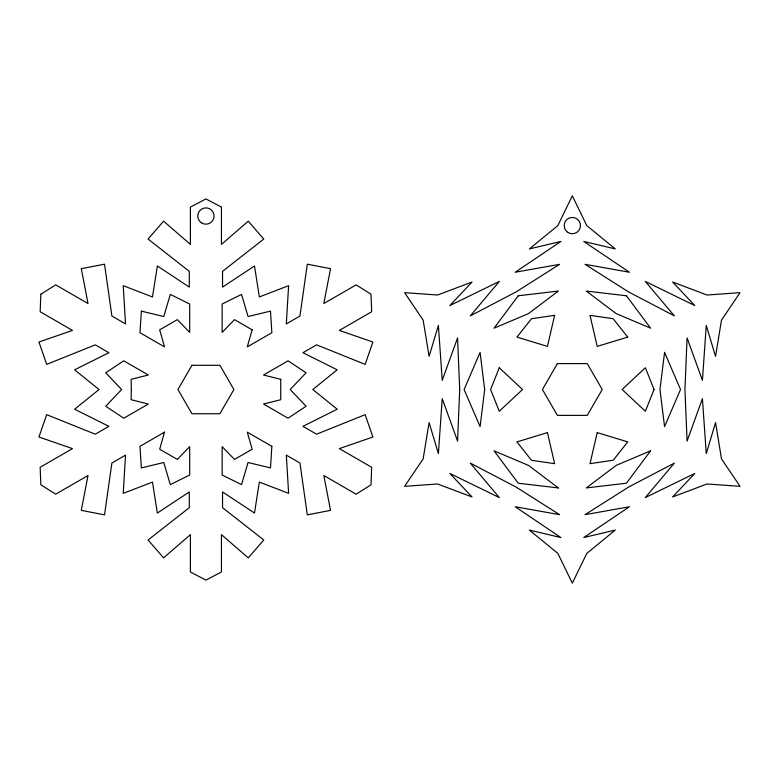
<?xml version="1.0" encoding="UTF-8"?>
<svg xmlns="http://www.w3.org/2000/svg" width="779" height="779" viewBox="0 0 779 779"><rect width="100%" height="100%" fill="white"/><g stroke="black" fill="none" stroke-linecap="round" stroke-linejoin="round"><path stroke-width="1.17" d="M131.339 389.519L131.096 399.715L148.331 404.028L123.754 418.216L105.749 406.239L121.641 389.519L105.749 372.8L123.754 360.823L148.331 375.011L131.096 379.324L131.339 389.519M280.742 379.324L280.742 399.715L263.506 404.028L288.084 418.216L306.089 406.239L290.187 389.519L306.089 372.8L288.084 360.823L263.506 375.011L280.742 379.324M40.849 294.219L40.157 311.746L72.486 330.413L38.95 342.02L46.682 364.387L95.272 344.834L108.904 352.712L74.638 369.821L99.03 389.519L74.638 409.228L108.904 426.337L95.272 434.205L46.682 414.662L38.95 437.019L72.486 448.626L40.157 467.293L40.849 484.82L55.689 494.188L88.017 475.521L81.298 510.372L104.532 514.851L111.894 462.999L125.526 455.131L123.218 493.36L152.48 482.084L157.348 513.059L189.297 491.948L189.297 507.684L148.068 539.993L163.571 557.871L190.397 534.628L190.397 571.961L205.919 580.131L221.44 571.961L221.44 534.628L248.267 557.871L263.76 539.993L222.541 507.684L222.541 491.948L254.49 513.059L259.358 482.084L288.619 493.36L286.312 455.131L299.944 462.999L307.306 514.851L330.539 510.372L323.821 475.521L356.149 494.188L370.989 484.82L371.68 467.293L339.352 448.626L372.888 437.019L365.147 414.662L316.566 434.205L302.934 426.337L337.2 409.228L312.798 389.519L337.2 369.821L302.934 352.712L316.566 344.834L365.147 364.387L372.888 342.02L339.352 330.413L371.68 311.746L370.989 294.219L356.149 284.861L323.821 303.528L330.539 268.677L307.306 264.188L299.944 316.04L286.312 323.908L288.619 285.689L259.358 296.955L254.49 265.98L222.541 287.1L222.541 271.355L263.76 239.056L248.267 221.168L221.44 244.411L221.44 207.087L205.919 198.918L190.397 207.087L190.397 244.411L163.571 221.168L148.068 239.056L189.297 271.355L189.297 287.1L157.348 265.98L152.48 296.955L123.218 285.689L125.526 323.908L111.894 316.04L104.532 264.188L81.298 268.677L88.017 303.528L55.689 284.861L40.849 294.219M459.698 389.519L457.565 441.08L442.219 398.663L438.392 453.612L429.102 422.617L423.143 458.919L404.593 486.339L437.613 483.983L472.035 496.973L449.834 473.428L499.339 497.586L470.273 463.096L516.029 487.041L559.614 514.676L515.211 506.749L560.88 537.549L529.389 530.09L557.852 553.402L572.322 583.179L586.791 553.402L615.254 530.09L583.763 537.549L629.442 506.749L585.029 514.676L628.653 487.031L674.371 463.096L645.304 497.586L694.819 473.428L672.608 496.973L707.03 483.983L740.05 486.339L721.5 458.919L715.541 422.617L706.261 453.612L702.424 398.663L687.078 441.08L684.945 389.481L687.078 337.92L702.424 380.337L706.261 325.388L715.541 356.383L721.5 320.081L740.05 292.661L707.03 295.017L672.608 282.027L694.819 305.572L645.304 281.414L674.371 315.904L628.624 291.959L585.029 264.324L629.442 272.251L583.763 241.451L615.254 248.91L586.791 225.598L572.322 195.821L557.852 225.598L529.389 248.91L560.88 241.451L515.211 272.251L559.614 264.324L516.029 291.959L470.273 315.904L499.339 281.414L449.834 305.572L472.035 282.027L437.613 295.017L404.593 292.661L423.143 320.081L429.102 356.383L438.392 325.388L442.219 380.337L457.565 337.92L459.698 389.519M141.359 311.133L139.986 332.721L164.554 346.898L159.676 329.829L177.339 319.633L189.687 332.39L189.687 304.024L170.309 294.413L163.785 316.537L141.359 311.133M271.852 446.328L270.479 467.906L248.053 462.502L241.529 484.626L222.151 475.024L222.151 446.649L234.498 459.415L252.162 449.22L247.274 432.141L271.852 446.328M664.565 352.381L659.979 389.627L664.565 426.619L680.534 389.481L664.565 352.381M484.674 389.627L480.088 426.619L464.109 389.519L480.088 352.381L484.674 389.627M554.638 315.339L547.442 346.373L516.944 337.112L531.512 318.708L554.638 315.339M597.23 432.608L590.005 463.661L613.219 460.243L627.708 441.888L597.23 432.608M164.554 432.141L159.676 449.22L177.339 459.415L189.687 446.649L189.687 475.024L170.309 484.626L163.785 462.502L141.359 467.906L139.986 446.328L164.554 432.141M252.162 329.829L247.274 346.898L271.852 332.721L270.479 311.133L248.053 316.537L241.529 294.413L222.151 304.024L222.151 332.39L234.498 319.633L252.162 329.829M499.261 367.737L490.614 389.549L499.261 411.263L522.534 389.519L499.261 367.737M654.039 389.451L645.392 411.263L622.109 389.481L645.392 367.737L654.039 389.451M191.936 365.293L177.943 389.519L191.936 413.746L219.902 413.746L233.895 389.519L219.902 365.293L191.936 365.293M557.384 363.608L542.427 389.51L557.384 415.392L587.278 415.382L602.216 389.49L587.259 363.608L557.384 363.608M518.23 295.777L494.061 328.173L528.386 313.655L558.348 291.064L518.23 295.777M650.582 450.827L626.443 483.204L586.295 487.936L616.257 465.345L650.582 450.827M627.708 337.112L597.201 346.373L590.005 315.339L613.131 318.708L627.708 337.112M547.442 432.627L516.944 441.888L531.512 460.292L554.638 463.661L547.442 432.627M626.413 295.777L586.295 291.064L616.043 313.528L650.582 328.173L626.413 295.777M558.348 487.936L518.23 483.223L494.061 450.827L528.61 465.472L558.348 487.936M201.303 222.736A8.141 8.141 0 0 0 214.04 216.669A8.141 8.141 0 0 0 202.413 208.675A8.141 8.141 0 0 0 201.303 222.736M567.706 232.308A8.141 8.141 0 0 0 580.443 226.241A8.141 8.141 0 0 0 568.816 218.247A8.141 8.141 0 0 0 567.706 232.308"/></g></svg>
